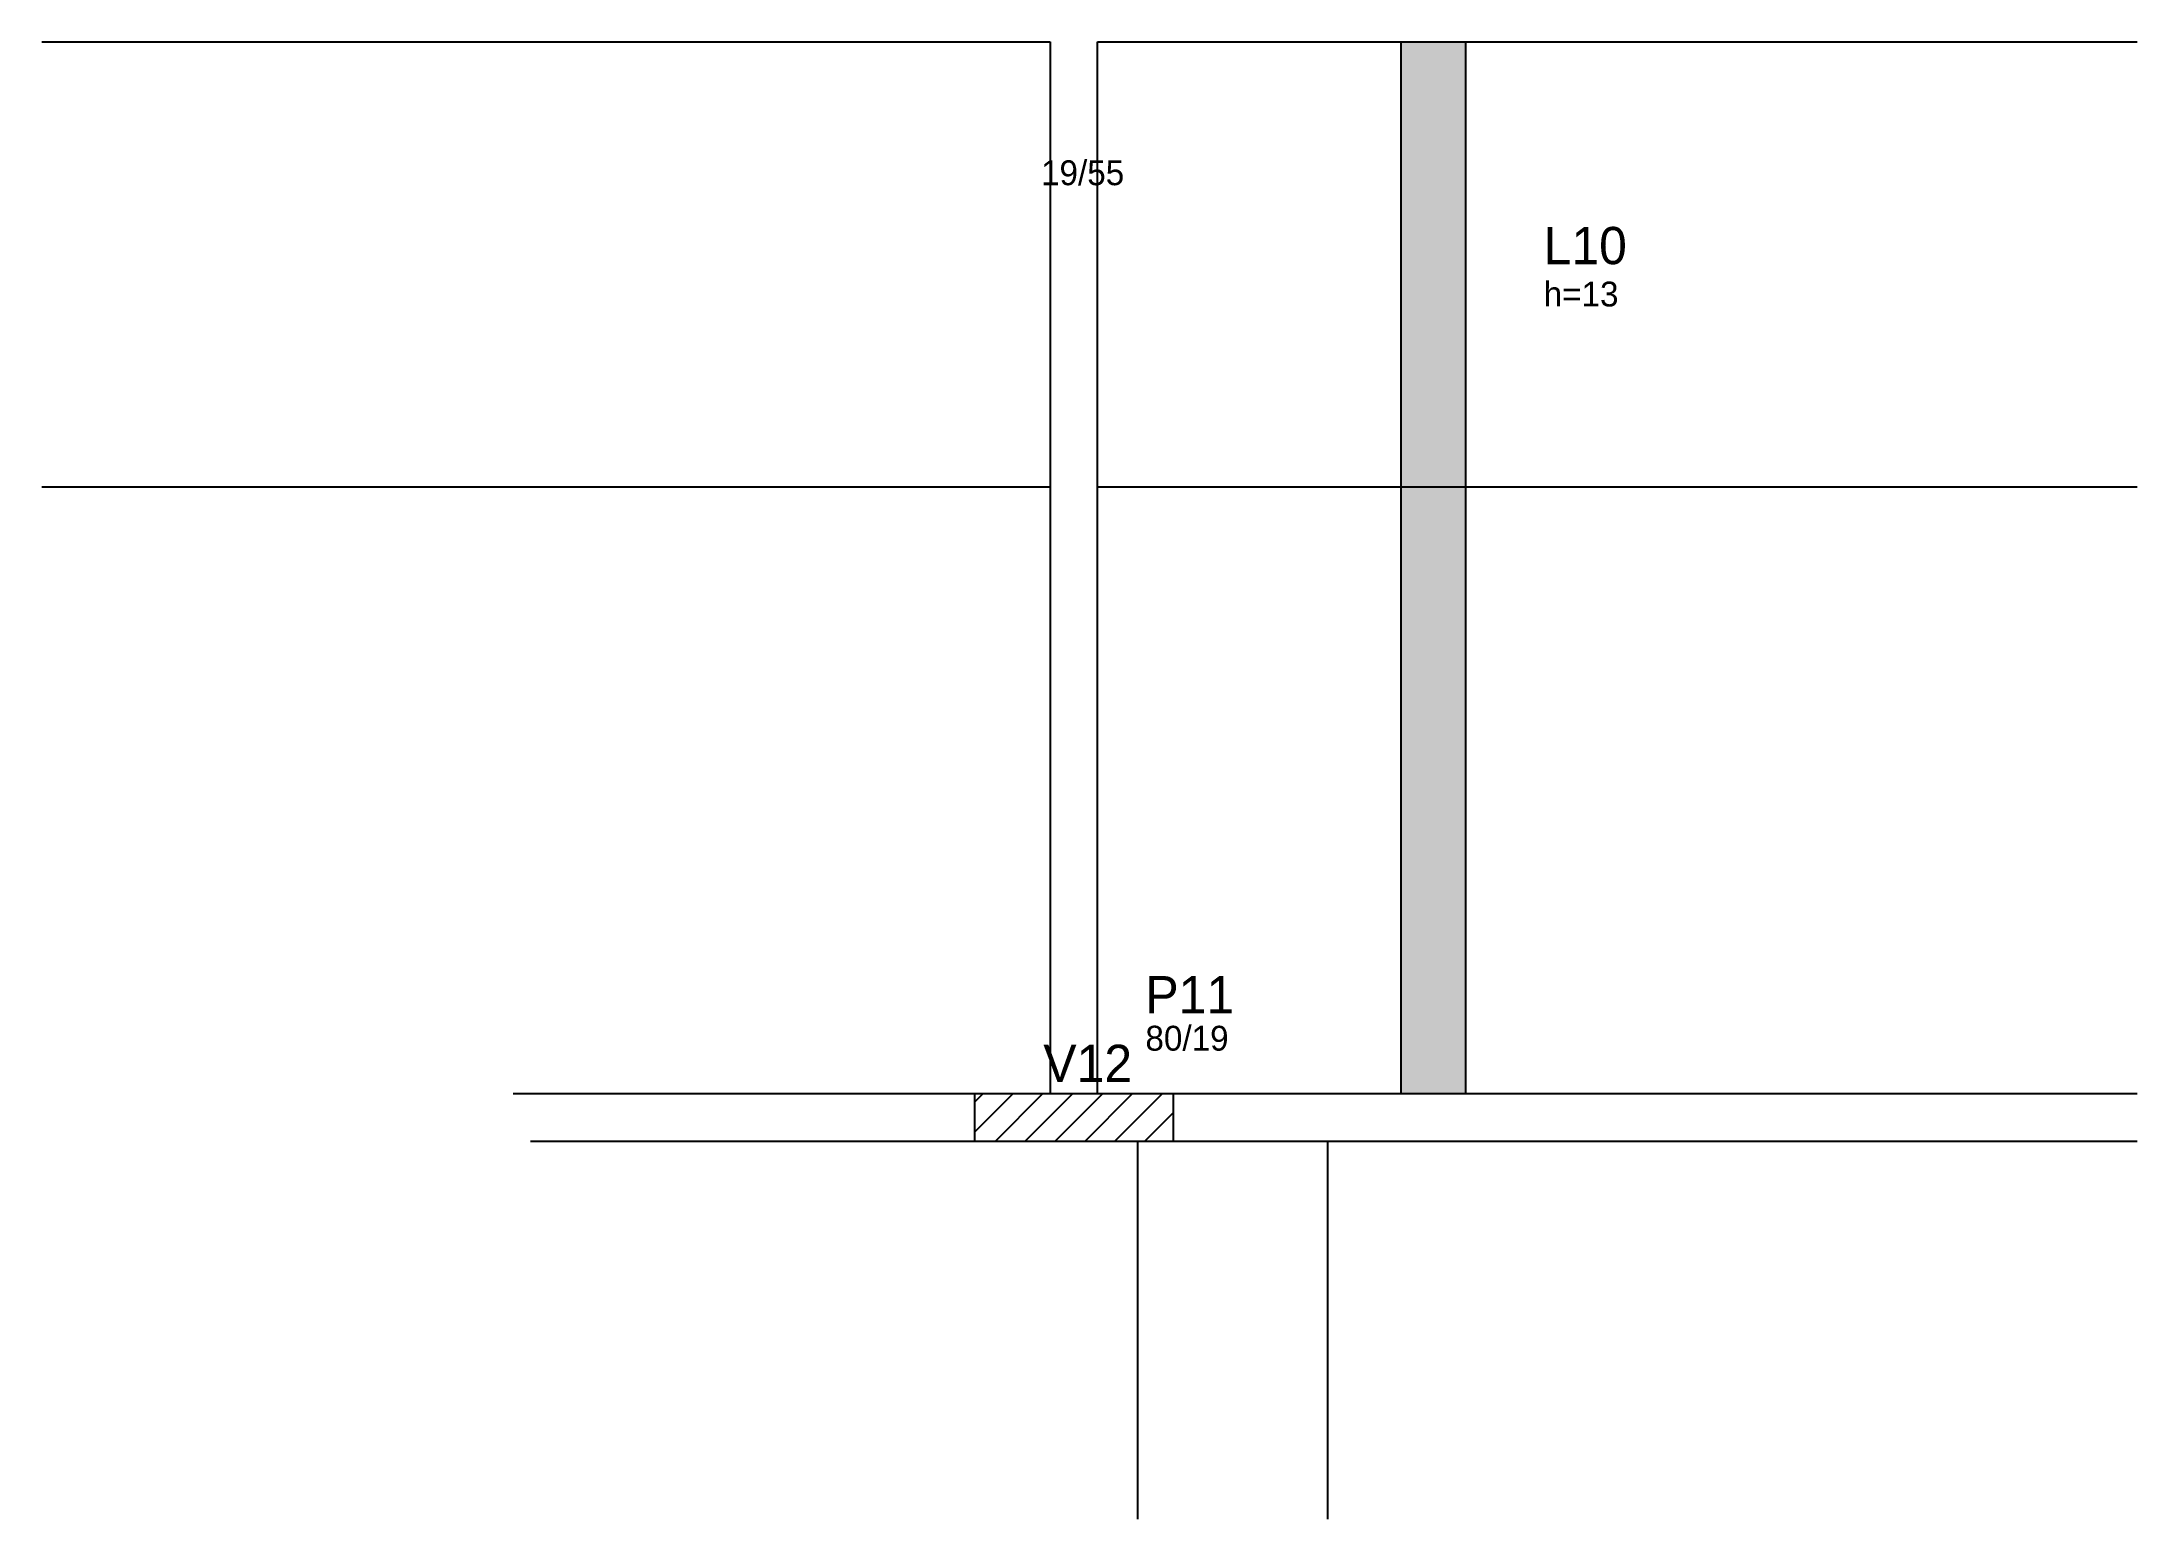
# Model space of a CAD drawing. Header units: metres. Extents: x 3647 to 4490, y 2128 to 2722.
import ezdxf

# ---------------------------------------------------------------- set-up
doc = ezdxf.new("R2010")
doc.units = ezdxf.units.M
for name, color, linetype in [('3', 7, 'Continuous'), ('4', 7, 'Continuous'), ('7', 7, 'Continuous'), ('Hachura', 7, 'Continuous'), ('Painéis', 7, 'Continuous')]:
    doc.layers.add(name, color=color, linetype=linetype)

msp = doc.modelspace()

# ---------------------------------------------------------------- hatches: boundary and pattern name
at = {"layer": 'Hachura'}
h = msp.add_hatch(color=7, dxfattribs=at)
h.dxf.hatch_style = 1
h.paths.add_polyline_path([(4219.51, 2721.99), (4193.51, 2721.98), (4193.51, 2721.98), (4193.51, 2298.98), (4193.51, 2298.98), (4219.51, 2298.99), (4219.51, 2298.99), (4219.51, 2721.99)])

# ---------------------------------------------------------------- linework, layer by layer
at = {"layer": '3', "color": 7, "lineweight": 25}
for p, q in [((4022.04, 2283.59), (4037.43, 2298.98)), ((4022.04, 2295.61), (4025.41, 2298.98)), ((4030.45, 2279.98), (4049.45, 2298.98)), ((4042.47, 2279.98), (4061.47, 2298.98)), ((4054.49, 2279.98), (4073.49, 2298.98)), ((4066.51, 2279.98), (4085.51, 2298.98)), ((4078.53, 2279.98), (4097.53, 2298.98)), ((4090.56, 2279.98), (4102.04, 2291.46))]:
    msp.add_line(p, q, dxfattribs=at)
for points in [[(3647.04, 2721.98), (4052.54, 2721.98)], [(4052.54, 2721.98), (4052.54, 2298.98)], [(4071.54, 2721.98), (4489.54, 2721.98)], [(4071.54, 2298.98), (4071.54, 2721.98)], [(4022.04, 2298.98), (3836.54, 2298.98)], [(4489.54, 2298.98), (4102.04, 2298.98)], [(3843.54, 2279.98), (4022.04, 2279.98)], [(4102.04, 2279.98), (4489.54, 2279.98)]]:
    msp.add_lwpolyline(points, dxfattribs=at)
at = {"layer": '7', "color": 7, "lineweight": 25}
msp.add_lwpolyline([(4022.04, 2279.98), (4102.04, 2279.98), (4102.04, 2298.98), (4022.04, 2298.98), (4022.04, 2279.98)], dxfattribs=at)
at = {"layer": 'Painéis', "color": 7, "lineweight": 25}
for p, q in [((4193.51, 2721.98), (4193.51, 2299)), ((4219.51, 2721.98), (4219.51, 2299)), ((4052.53, 2542.98), (3647.04, 2542.98)), ((4489.54, 2543), (4071.53, 2543)), ((4087.54, 2279.98), (4087.54, 2127.98)), ((4164.04, 2279.98), (4164.04, 2127.98))]:
    msp.add_line(p, q, dxfattribs=at)

# ---------------------------------------------------------------- texts
at = {"layer": '3', "color": 7, "lineweight": 25}
for s, p in [('19/55', (4048.79, 2664.37)), ('h=13', (4250.9, 2615.6)), ('80/19', (4090.77, 2316.35))]:
    msp.add_text(s, height=10, dxfattribs=at).set_placement(p)
at = {"layer": '4', "color": 7, "lineweight": 25}
for s, p in [('L10', (4250.9, 2632.6)), ('P11', (4090.77, 2331.35)), ('V12', (4049.72, 2303.73))]:
    msp.add_text(s, height=15, dxfattribs=at).set_placement(p)

doc.saveas('drawing.dxf')
